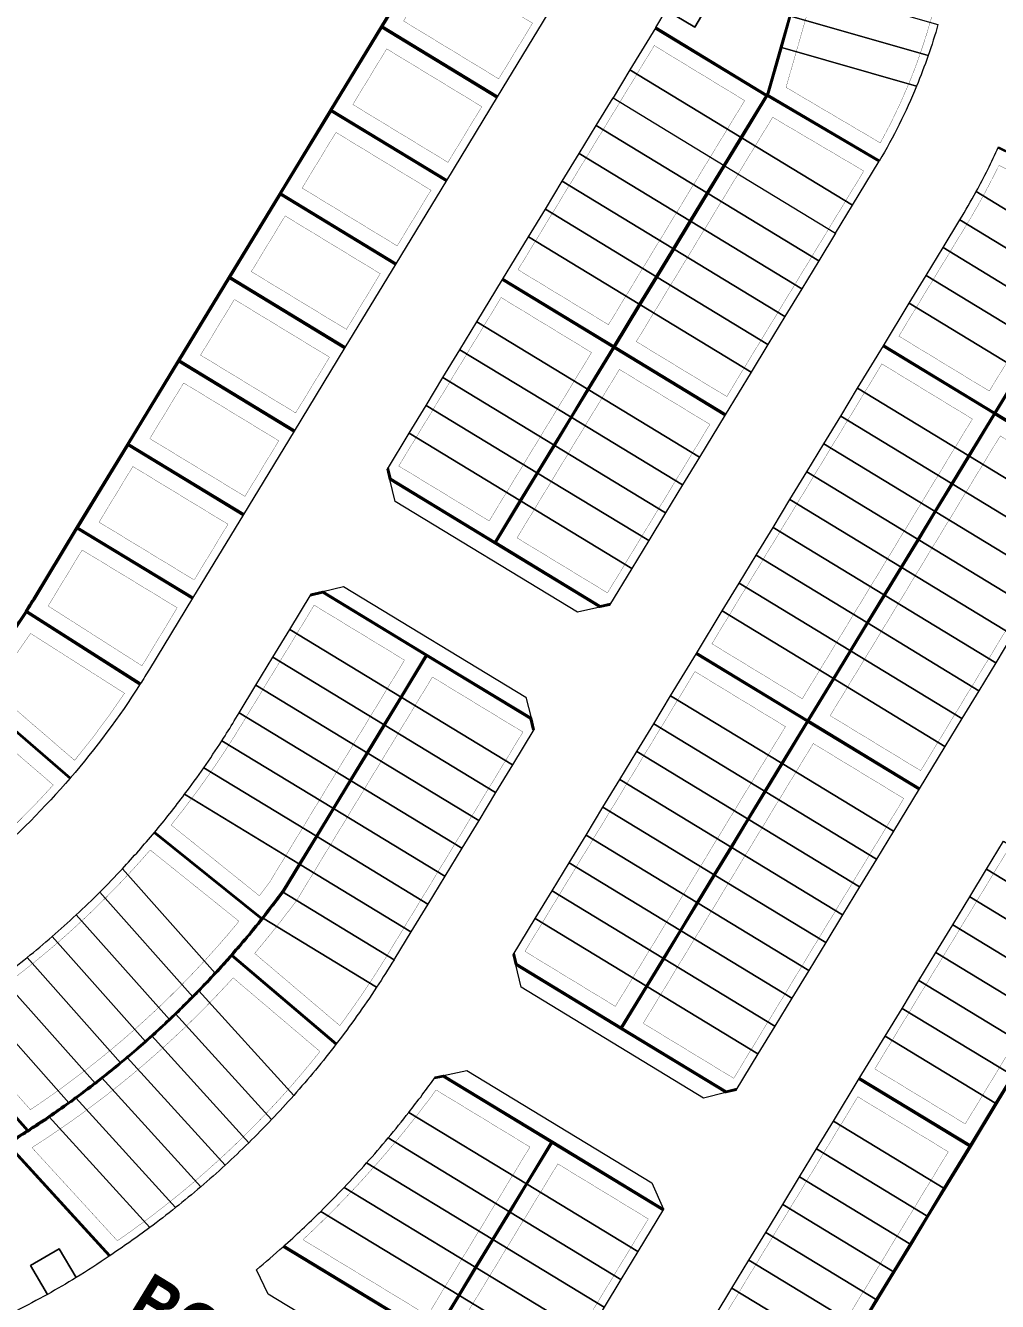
# Model space of a CAD drawing. Header units: centimetres. Extents: x -6122352 to 6876996, y -1694241 to 2592194.
# Drawn here: x 1394724 to 1573744, y -380865 to -145875 of the extents above; entities that cross this region are included whole.
import ezdxf

# ---------------------------------------------------------------- set-up
doc = ezdxf.new("R2010")
doc.units = ezdxf.units.CM
doc.header["$MEASUREMENT"] = 0
doc.linetypes.add('XR-AR-END-SETTING OUT PLAN$0$23261-XR-AR-SI-GF$0$HIDDEN', pattern=[0.375, 0.25, -0.125])
for name, color, linetype, lineweight, true_color in [('08-Compound Wall-2', 6, 'Continuous', 25, 0xff00ff), ('23585-XR-AR-DAMAC PLOT LIMITS$0$1-End units', 7, 'Continuous', 5, 0xf8991e), ('23585-XR-AR-DAMAC PLOT LIMITS$0$1-Open Space', 7, 'Continuous', 5, 0x90cf5a), ('23585-XR-AR-DAMAC PLOT LIMITS$0$1-Utility', 7, 'Continuous', 5, 0x8db1ff)]:
    doc.layers.add(name, color=color, linetype=linetype, lineweight=lineweight, true_color=true_color)
for name, color, linetype, lineweight in [('23585-XR-AR-BOUNDARY WALLS AND SETBACKS$0$A-ANNO-TEXT', 3, 'Continuous', 25), ('23585-XR-AR-DAMAC PLOT LIMITS$0$1-LV3', 231, 'Continuous', 5), ('23585-XR-AR-DAMAC PLOT LIMITS$0$1-Mid units', 41, 'Continuous', 5), ('A-ANNO-TEXT', 3, 'Continuous', 25)]:
    doc.layers.add(name, color=color, linetype=linetype, lineweight=lineweight)
for name, color, linetype in [('23585-XR-AR-BOUNDARY WALLS AND SETBACKS$0$cluster name', 2, 'Continuous'), ('23585-XR-AR-BOUNDARY WALLS AND SETBACKS$0$setback', 7, 'XR-AR-END-SETTING OUT PLAN$0$23261-XR-AR-SI-GF$0$HIDDEN'), ('@MI-REF LAYER', 7, 'Continuous')]:
    doc.layers.add(name, color=color, linetype=linetype)
doc.styles.add('23585-XR-AR-BOUNDARY WALLS AND SETBACKS$0$Arial', font='arialbd.ttf')

# ---------------------------------------------------------------- blocks, each defined once
blk = doc.blocks.new('23585-XR-AR-BOUNDARY WALLS AND SETBACKS$0$A$Cfa569a08')
at = {"layer": '23585-XR-AR-BOUNDARY WALLS AND SETBACKS$0$cluster name', "style": '23585-XR-AR-BOUNDARY WALLS AND SETBACKS$0$Arial', "width": 0.8}
blk.add_text('BORA BORA 3', height=10, rotation=16.0841, dxfattribs=at).set_placement((497628.96, 2769679.34))
blk = doc.blocks.new('23585-XR-AR-BOUNDARY WALLS AND SETBACKS')
at = {"layer": '08-Compound Wall-2'}
for points in [[(497538.66, 2769971.13), (497520.9, 2769954.93), (497525.68, 2769947.13), (497528.81, 2769942.01), (497531.94, 2769936.9), (497535.08, 2769931.78), (497538.21, 2769926.66), (497542.99, 2769918.86), (497519.98, 2769912.17)], [(497565.93, 2769925.99), (497543.13, 2769919.01), (497538.38, 2769926.77), (497535.25, 2769931.88), (497532.11, 2769937), (497528.98, 2769942.12), (497525.85, 2769947.23), (497521.16, 2769954.89), (497538.79, 2769970.98)], [(497565.99, 2769925.8), (497543.14, 2769918.81), (497545.67, 2769910.12), (497547.34, 2769904.35), (497549.02, 2769898.59), (497550.7, 2769892.83), (497552.37, 2769887.07), (497554.05, 2769881.31), (497555.72, 2769875.55), (497558.25, 2769866.86), (497581.2, 2769873.53)], [(497535.12, 2769860.13), (497558.06, 2769866.8), (497555.53, 2769875.49), (497553.86, 2769881.25), (497552.18, 2769887.01), (497550.5, 2769892.77), (497548.83, 2769898.53), (497547.15, 2769904.3), (497545.48, 2769910.06), (497542.98, 2769918.65), (497520.04, 2769911.98)], [(497656.13, 2769853.33), (497633.18, 2769846.66), (497630.65, 2769855.35), (497628.97, 2769861.11), (497627.3, 2769866.87), (497625.62, 2769872.63), (497623.95, 2769878.39), (497622.27, 2769884.15), (497620.59, 2769889.91), (497618.92, 2769895.67), (497617.24, 2769901.44), (497614.71, 2769910.12), (497637.66, 2769916.8)], [(497591.57, 2769903.39), (497614.52, 2769910.07), (497617.05, 2769901.38), (497618.73, 2769895.62), (497620.4, 2769889.86), (497622.08, 2769884.1), (497623.75, 2769878.33), (497625.43, 2769872.57), (497627.11, 2769866.81), (497628.78, 2769861.05), (497630.46, 2769855.29), (497632.99, 2769846.6), (497610.04, 2769839.92)], [(497509.68, 2769882.08), (497485.87, 2769875.16), (497480.89, 2769892.25), (497504.71, 2769899.17)], [(497485.7, 2769875), (497480.67, 2769892.29)], [(497514.71, 2769864.8), (497490.89, 2769857.87), (497485.92, 2769874.96), (497509.73, 2769881.89)], [(497669.55, 2769872.72), (497692.59, 2769879.42), (497695.15, 2769870.64), (497696.83, 2769864.88), (497698.5, 2769859.12), (497700.18, 2769853.35), (497701.86, 2769847.59), (497703.53, 2769841.83), (497705.21, 2769836.07), (497706.88, 2769830.31), (497708.56, 2769824.55), (497711.12, 2769815.76)], [(497669.61, 2769872.53), (497692.46, 2769879.18), (497694.96, 2769870.58), (497696.63, 2769864.82), (497698.31, 2769859.06), (497699.99, 2769853.3), (497701.66, 2769847.54), (497703.34, 2769841.78), (497705.02, 2769836.02), (497706.69, 2769830.25), (497708.37, 2769824.49), (497710.9, 2769815.8), (497688.04, 2769809.15)], [(497490.73, 2769857.72), (497485.7, 2769875)], [(497592.62, 2769834.28), (497591.67, 2769832.63), (497570.04, 2769826.34), (497567.54, 2769834.93), (497565.86, 2769840.69), (497564.19, 2769846.45), (497562.51, 2769852.21), (497560.84, 2769857.97), (497558.31, 2769866.66), (497581.26, 2769873.34)], [(497535.18, 2769859.94), (497558.12, 2769866.61), (497560.64, 2769857.92), (497562.32, 2769852.16), (497564, 2769846.4), (497565.67, 2769840.63), (497567.35, 2769834.87), (497569.85, 2769826.28), (497548.35, 2769820.03), (497546.49, 2769821.05)], [(497519.73, 2769847.52), (497495.92, 2769840.59), (497490.95, 2769857.68), (497514.76, 2769864.61)], [(497495.76, 2769840.44), (497490.73, 2769857.72)], [(497674.22, 2769791.14), (497673.25, 2769789.37), (497651.67, 2769783.09), (497649.17, 2769791.69), (497647.49, 2769797.45), (497645.82, 2769803.21), (497644.14, 2769808.97), (497642.47, 2769814.73), (497640.79, 2769820.49), (497639.11, 2769826.25), (497637.44, 2769832.01), (497635.76, 2769837.77), (497633.23, 2769846.46), (497656.18, 2769853.14)], [(497524.76, 2769830.23), (497500.95, 2769823.31), (497495.98, 2769840.4), (497519.79, 2769847.32)], [(497610.09, 2769839.73), (497633.04, 2769846.41), (497635.57, 2769837.72), (497637.25, 2769831.96), (497638.92, 2769826.2), (497640.6, 2769820.44), (497642.27, 2769814.67), (497643.95, 2769808.91), (497645.63, 2769803.15), (497647.3, 2769797.39), (497648.98, 2769791.63), (497651.48, 2769783.04), (497629.91, 2769776.76), (497628.13, 2769777.74)], [(497500.78, 2769823.15), (497495.76, 2769840.44)], [(497592.7, 2769834.01), (497591.8, 2769832.46), (497570, 2769826.12), (497548.33, 2769819.81), (497546.57, 2769820.78)], [(497529.79, 2769812.95), (497505.98, 2769806.02), (497501, 2769823.11), (497524.82, 2769830.04)], [(497505.81, 2769805.87), (497500.78, 2769823.15)], [(497688.1, 2769808.96), (497710.95, 2769815.61), (497713.48, 2769806.92), (497715.16, 2769801.16), (497716.83, 2769795.4), (497718.51, 2769789.64), (497720.18, 2769783.88), (497721.86, 2769778.12), (497723.54, 2769772.35), (497725.21, 2769766.59), (497726.89, 2769760.83), (497728.57, 2769755.05), (497730.25, 2769749.29), (497732.75, 2769740.7), (497709.89, 2769734.05)], [(497711.12, 2769815.76), (497713.67, 2769806.98), (497715.35, 2769801.22), (497717.02, 2769795.45), (497718.7, 2769789.69), (497720.38, 2769783.93), (497722.05, 2769778.17), (497723.73, 2769772.41), (497725.4, 2769766.65), (497727.08, 2769760.89), (497728.76, 2769755.11), (497730.44, 2769749.34), (497733, 2769740.56), (497709.95, 2769733.85)], [(497534.82, 2769795.67), (497511, 2769788.74), (497506.03, 2769805.83), (497529.85, 2769812.76)], [(497554.11, 2769794.86), (497555.18, 2769796.81), (497576.71, 2769803.07), (497598.24, 2769809.34), (497600.19, 2769808.27)], [(497510.84, 2769788.59), (497505.81, 2769805.87)], [(497539.85, 2769778.38), (497516.03, 2769771.45), (497511.06, 2769788.55), (497534.87, 2769795.47)], [(497515.87, 2769771.3), (497510.84, 2769788.59)], [(497674.3, 2769790.87), (497673.38, 2769789.2), (497651.63, 2769782.87), (497629.89, 2769776.55), (497628.21, 2769777.47)], [(497658.42, 2769759.54), (497681.46, 2769766.24)], [(497693.22, 2769725.82), (497670.28, 2769719.14), (497667.78, 2769727.74), (497666.1, 2769733.5), (497664.42, 2769739.26), (497662.75, 2769745.02), (497661.07, 2769750.78), (497658.57, 2769759.37), (497681.52, 2769766.05)], [(497635.12, 2769751.69), (497635.89, 2769752.98), (497658.42, 2769759.54)], [(497635.18, 2769751.41), (497636.02, 2769752.81), (497658.38, 2769759.32), (497660.88, 2769750.73), (497662.56, 2769744.96), (497664.23, 2769739.2), (497665.91, 2769733.44), (497667.58, 2769727.68), (497670.08, 2769719.09), (497639.17, 2769710.09)], [(497693.28, 2769725.63), (497670.24, 2769718.92), (497639.22, 2769709.9)]]:
    blk.add_lwpolyline(points, dxfattribs=at)
for points in [[(497637.61, 2769916.99), (497614.66, 2769910.32), (497612.13, 2769919.01), (497610.45, 2769924.77), (497608.78, 2769930.53), (497607.1, 2769936.29), (497605.42, 2769942.05, 0.016495), (497602.31, 2769951.16), (497625.11, 2769958.4)], [(497578.9, 2769943.76), (497601.53, 2769952.63, -0.002652), (497602.09, 2769951.19, -0.016674), (497605.23, 2769941.99), (497605.23, 2769941.98), (497606.91, 2769936.24), (497608.58, 2769930.47), (497610.26, 2769924.71), (497611.94, 2769918.95), (497614.46, 2769910.26), (497591.52, 2769903.58)], [(497618.27, 2769742.43), (497593.29, 2769739.27, 0.011997), (497592.15, 2769747.82), (497592.12, 2769748.02, 0.008395), (497591.06, 2769753.97), (497591.01, 2769754.28), (497589.41, 2769759.75), (497587.74, 2769765.51), (497586.06, 2769771.27), (497584.39, 2769777.03), (497582.71, 2769782.79), (497581.03, 2769788.55), (497579.36, 2769794.31), (497576.86, 2769802.91), (497598.22, 2769809.12), (497600.09, 2769808.09)], [(497554.19, 2769794.59), (497555.31, 2769796.64), (497576.66, 2769802.85), (497579.17, 2769794.26), (497580.84, 2769788.5), (497582.52, 2769782.74), (497584.19, 2769776.97), (497585.87, 2769771.21), (497587.55, 2769765.45), (497589.22, 2769759.69), (497590.81, 2769754.23), (497590.87, 2769753.93, -0.008395), (497591.92, 2769747.99), (497591.93, 2769747.89), (497566.93, 2769744.04)], [(497544.99, 2769760.58), (497521.04, 2769754.16, 0.005112), (497520.35, 2769756.63), (497516.09, 2769771.26), (497539.9, 2769778.19)], [(497520.87, 2769754.01, 0.005312), (497520.15, 2769756.57), (497515.87, 2769771.3)], [(497549.08, 2769739.37), (497524.45, 2769736.46, 0.035647), (497521.09, 2769753.97), (497545.04, 2769760.39)], [(497524.26, 2769736.33, 0.036047), (497520.87, 2769754.01)], [(497566.96, 2769743.84), (497591.97, 2769747.69, -0.018218), (497593.53, 2769734.7, -0.006191), (497593.85, 2769730.26, -0.002183), (497593.93, 2769728.69, -0.006172), (497594.1, 2769724.26, -0.002184), (497594.13, 2769722.69, -0.006162), (497594.15, 2769718.27, -0.002184), (497594.13, 2769716.7, -0.006164), (497594.01, 2769712.27, -0.002183), (497593.93, 2769710.7, -0.006174), (497593.66, 2769706.27, -0.002183), (497593.53, 2769704.71, -0.006195), (497593.11, 2769700.28, -0.002181), (497592.93, 2769698.72, -0.006226), (497592.35, 2769694.29, -0.006346), (497591.65, 2769689.78), (497565.42, 2769690.17)], [(497618.86, 2769685.31), (497591.04, 2769685.31, 0.006005), (497591.82, 2769689.56, 0.006606), (497592.55, 2769694.26, 0.006226), (497593.13, 2769698.7, 0.002181), (497593.31, 2769700.26, 0.006195), (497593.73, 2769704.69, 0.002183), (497593.86, 2769706.26, 0.006174), (497594.13, 2769710.69, 0.002183), (497594.21, 2769712.26, 0.006164), (497594.33, 2769716.69, 0.002184), (497594.35, 2769718.26, 0.006163), (497594.33, 2769722.7, 0.002184), (497594.3, 2769724.27, 0.006172), (497594.13, 2769728.7, 0.002183), (497594.05, 2769730.27, 0.006191), (497593.73, 2769734.71, 0.00608), (497593.31, 2769739.07), (497618.3, 2769742.23)], [(497550.08, 2769717.79), (497525.29, 2769718.45, 0.035647), (497524.48, 2769736.26), (497549.1, 2769739.17)], [(497618.86, 2769685.11), (497590.8, 2769685.11, 0.006321), (497591.62, 2769689.58), (497565.42, 2769689.97)]]:
    blk.add_lwpolyline(points, format="xyb", dxfattribs=at)
at = {"layer": '23585-XR-AR-BOUNDARY WALLS AND SETBACKS$0$setback', "ltscale": 40, "const_width": 0.05}
for points in [[(497563.61, 2769928.31), (497544.33, 2769922.41), (497540.77, 2769928.23), (497537.63, 2769933.35), (497534.5, 2769938.46), (497531.37, 2769943.58), (497528.23, 2769948.7), (497524.75, 2769954.38), (497539.65, 2769967.98, -0.025194), (497546.68, 2769959.82, -0.01388), (497550.2, 2769955.03, -0.013838), (497553.43, 2769950.07, -0.013838), (497556.38, 2769944.94, -0.013881), (497559.06, 2769939.64, -0.028566)], [(497581.4, 2769941.63), (497599.86, 2769948.86, -0.014224), (497602.45, 2769941.16), (497602.45, 2769941.16), (497604.12, 2769935.42), (497605.8, 2769929.66), (497607.48, 2769923.9), (497609.15, 2769918.14), (497610.87, 2769912.24), (497592.15, 2769906.79), (497590.43, 2769912.69), (497588.75, 2769918.46), (497587.08, 2769924.22), (497585.4, 2769929.98, 0.011839), (497583.57, 2769935.77, 0.012181)], [(497653.88, 2769855.7), (497635.15, 2769850.25), (497633.43, 2769856.16), (497631.76, 2769861.92), (497630.08, 2769867.68), (497628.41, 2769873.44), (497626.73, 2769879.2), (497625.05, 2769884.96), (497623.38, 2769890.72), (497621.7, 2769896.48), (497620.03, 2769902.25), (497618.31, 2769908.15), (497637.03, 2769913.6), (497638.75, 2769907.69), (497640.43, 2769901.93), (497642.1, 2769896.17), (497643.78, 2769890.41), (497645.45, 2769884.65), (497647.13, 2769878.89), (497648.81, 2769873.13), (497650.48, 2769867.36), (497652.16, 2769861.6, 0.000008), (497652.16, 2769861.6)], [(497590.77, 2769835.28), (497572.04, 2769829.83), (497570.33, 2769835.74), (497568.65, 2769841.5), (497566.97, 2769847.26), (497565.3, 2769853.02), (497563.62, 2769858.78), (497561.9, 2769864.69), (497580.63, 2769870.14), (497582.34, 2769864.23), (497584.02, 2769858.47), (497585.7, 2769852.71), (497587.37, 2769846.95), (497589.05, 2769841.19, 0.000139), (497589.05, 2769841.19)], [(497672.4, 2769792.04), (497653.67, 2769786.59), (497651.96, 2769792.5), (497650.28, 2769798.26), (497648.6, 2769804.02, 0.000008), (497648.6, 2769804.02), (497646.93, 2769809.78), (497645.25, 2769815.54), (497643.57, 2769821.3), (497641.9, 2769827.06), (497640.22, 2769832.82), (497638.55, 2769838.58), (497636.83, 2769844.49), (497655.55, 2769849.94), (497657.27, 2769844.03), (497658.95, 2769838.27), (497660.62, 2769832.51), (497662.3, 2769826.75), (497663.97, 2769820.99), (497665.65, 2769815.23), (497667.33, 2769809.47), (497669, 2769803.7), (497670.68, 2769797.94)], [(497629.19, 2769779.47), (497627.47, 2769785.37), (497625.79, 2769791.13), (497624.12, 2769796.89), (497622.44, 2769802.66), (497620.77, 2769808.42), (497619.09, 2769814.18), (497617.41, 2769819.94), (497615.74, 2769825.7, 0.000008), (497615.74, 2769825.7), (497614.06, 2769831.46), (497612.34, 2769837.37), (497631.07, 2769842.81), (497632.79, 2769836.91), (497634.46, 2769831.15), (497636.14, 2769825.39), (497637.81, 2769819.63), (497639.49, 2769813.86), (497641.17, 2769808.1), (497642.84, 2769802.34), (497644.52, 2769796.58), (497646.19, 2769790.82), (497647.91, 2769784.91)], [(497616.25, 2769745.09), (497595.83, 2769742.51, 0.007963), (497595.01, 2769748.27), (497594.98, 2769748.48, 0.008395), (497593.91, 2769754.52), (497593.83, 2769754.96), (497592.2, 2769760.56), (497590.52, 2769766.32), (497588.85, 2769772.08), (497587.17, 2769777.84), (497585.49, 2769783.6), (497583.82, 2769789.36), (497582.14, 2769795.12), (497580.42, 2769801.03), (497599.15, 2769806.48), (497600.87, 2769800.57), (497602.54, 2769794.81), (497604.22, 2769789.05), (497605.89, 2769783.29), (497607.57, 2769777.53), (497609.25, 2769771.77), (497610.92, 2769766), (497612.51, 2769760.54), (497612.6, 2769760.24, -0.008556), (497614.15, 2769754.5, -0.013866)], [(497555.95, 2769793.91), (497574.66, 2769799.35), (497576.38, 2769793.45), (497578.06, 2769787.69), (497579.73, 2769781.93), (497581.41, 2769776.16), (497583.08, 2769770.4), (497584.76, 2769764.64), (497586.44, 2769758.88), (497587.99, 2769753.55), (497588.02, 2769753.38, -0.004417), (497588.59, 2769750.31), (497568.01, 2769747.14, 0.008866), (497567, 2769753.07, 0.008941), (497565.77, 2769759.02, 0.008922), (497564.33, 2769764.91, 0.006383), (497563.17, 2769769.08), (497562.7, 2769770.72), (497561.02, 2769776.48), (497559.34, 2769782.24), (497557.67, 2769788)], [(497542.76, 2769762.98), (497522.96, 2769757.68), (497519.59, 2769769.26), (497539.27, 2769774.99), (497542.72, 2769763.14, -0.000265)], [(497547.22, 2769742.07), (497526.86, 2769739.66, 0.024316), (497524.51, 2769751.88), (497544.32, 2769757.19, -0.025935)], [(497636.96, 2769750.17), (497656.38, 2769755.82), (497658.09, 2769749.92), (497659.77, 2769744.15), (497661.45, 2769738.39), (497663.12, 2769732.63), (497664.8, 2769726.87), (497666.52, 2769720.97), (497640.73, 2769713.46, 0.007671), (497640.59, 2769719.45, 0.007954), (497640.25, 2769725.65, 0.0079), (497639.72, 2769731.79, 0.007854), (497639.01, 2769737.88, 0.007817), (497638.1, 2769743.91, 0.008149)], [(497617.79, 2769688.11), (497594.51, 2769688.11, 0.001338), (497594.68, 2769689.08, 0.006606), (497595.42, 2769693.85, 0.006226), (497596.01, 2769698.36, 0.002181), (497596.19, 2769699.94, 0.006195), (497596.62, 2769704.45, 0.002183), (497596.75, 2769706.04, 0.006174), (497597.03, 2769710.55, 0.002183), (497597.1, 2769712.14, 0.006164), (497597.23, 2769716.64, 0.002184), (497597.25, 2769718.24, 0.006163), (497597.23, 2769722.75, 0.002184), (497597.2, 2769724.34, 0.006172), (497597.03, 2769728.85, 0.002183), (497596.94, 2769730.44, 0.006191), (497596.62, 2769734.96, 0.002183), (497596.48, 2769736.55), (497617.29, 2769739.18, -0.013315), (497618.5, 2769730, -0.008591), (497619.01, 2769724.05, -0.008569), (497619.33, 2769718.1, -0.008557), (497619.43, 2769712.15, -0.008556), (497619.34, 2769706.2, -0.008564), (497619.04, 2769700.25, -0.008583), (497618.53, 2769694.31, -0.00897)], [(497548.63, 2769720.73), (497528.13, 2769721.27, 0.024316), (497527.56, 2769733.7), (497547.92, 2769736.11, -0.025935)]]:
    blk.add_lwpolyline(points, format="xyb", close=True, dxfattribs=at)
for points in [[(497565.37, 2769922.57), (497546.73, 2769916.87), (497548.45, 2769910.93), (497550.13, 2769905.16), (497551.8, 2769899.4), (497553.48, 2769893.64), (497555.16, 2769887.88), (497556.83, 2769882.12), (497558.51, 2769876.36), (497560.23, 2769870.45), (497578.95, 2769875.9), (497577.23, 2769881.8), (497575.56, 2769887.56), (497573.88, 2769893.33), (497572.2, 2769899.09), (497570.53, 2769904.85), (497568.85, 2769910.61), (497567.17, 2769916.37)], [(497535.75, 2769863.33), (497554.47, 2769868.77), (497552.75, 2769874.68), (497551.07, 2769880.44), (497549.4, 2769886.2), (497547.72, 2769891.96), (497546.04, 2769897.72), (497544.37, 2769903.49), (497542.69, 2769909.25), (497540.98, 2769915.15), (497522.26, 2769909.71), (497523.98, 2769903.81), (497525.66, 2769898.04), (497527.33, 2769892.28), (497529.01, 2769886.52), (497530.68, 2769880.76), (497532.36, 2769875), (497534.04, 2769869.24)], [(497593.82, 2769901.03), (497612.55, 2769906.47), (497614.26, 2769900.57), (497615.94, 2769894.81), (497617.62, 2769889.05), (497619.29, 2769883.29), (497620.97, 2769877.52), (497622.64, 2769871.76), (497624.32, 2769866), (497626, 2769860.24), (497627.67, 2769854.48), (497629.39, 2769848.57), (497610.67, 2769843.13), (497608.95, 2769849.03), (497607.27, 2769854.79), (497605.6, 2769860.55), (497603.92, 2769866.32), (497602.25, 2769872.08), (497600.57, 2769877.84), (497598.89, 2769883.6), (497597.22, 2769889.36), (497595.54, 2769895.12)], [(497507.43, 2769884.45), (497487.74, 2769878.72), (497484.39, 2769890.25), (497504.08, 2769895.97)], [(497509.1, 2769878.69), (497512.46, 2769867.17), (497492.77, 2769861.44), (497489.42, 2769872.96), (497509.1, 2769878.69)], [(497671.83, 2769870.26), (497690.55, 2769875.7), (497692.27, 2769869.8), (497693.95, 2769864.04), (497695.62, 2769858.28), (497697.3, 2769852.52), (497698.97, 2769846.76), (497700.65, 2769840.99), (497702.33, 2769835.23), (497704, 2769829.47), (497705.68, 2769823.71), (497707.4, 2769817.81), (497688.67, 2769812.36), (497686.96, 2769818.26), (497685.28, 2769824.02), (497683.6, 2769829.78), (497681.93, 2769835.55), (497680.25, 2769841.31), (497678.58, 2769847.07), (497676.9, 2769852.83), (497675.22, 2769858.59), (497673.55, 2769864.35)], [(497517.48, 2769849.88), (497497.8, 2769844.16), (497494.45, 2769855.68), (497514.13, 2769861.4)], [(497537.43, 2769857.57), (497556.14, 2769863.01), (497557.86, 2769857.11), (497559.54, 2769851.35), (497561.21, 2769845.59), (497562.89, 2769839.82), (497564.56, 2769834.06), (497566.28, 2769828.16), (497547.57, 2769822.71), (497545.85, 2769828.62), (497544.18, 2769834.38), (497542.5, 2769840.14), (497540.82, 2769845.9), (497539.15, 2769851.66)], [(497522.51, 2769832.6), (497502.83, 2769826.87), (497499.48, 2769838.39), (497519.16, 2769844.12)], [(497527.54, 2769815.31), (497507.86, 2769809.59), (497504.5, 2769821.11), (497524.19, 2769826.84)], [(497532.57, 2769798.03), (497512.88, 2769792.31), (497509.53, 2769803.83), (497529.22, 2769809.55)], [(497537.6, 2769780.75), (497517.91, 2769775.02), (497514.56, 2769786.54), (497534.24, 2769792.27)], [(497691, 2769728.09), (497672.28, 2769722.64), (497670.56, 2769728.55), (497668.88, 2769734.31), (497667.21, 2769740.07), (497665.53, 2769745.83), (497663.86, 2769751.59), (497662.14, 2769757.5), (497680.86, 2769762.94), (497682.58, 2769757.04), (497684.26, 2769751.28), (497685.93, 2769745.52), (497687.61, 2769739.76), (497689.28, 2769733.99)]]:
    blk.add_lwpolyline(points, close=True, dxfattribs=at)
blk.add_lwpolyline([(497703.8, 2769760.36), (497702.12, 2769766.12), (497700.44, 2769771.88), (497698.77, 2769777.64), (497697.09, 2769783.41), (497695.42, 2769789.17), (497693.74, 2769794.93), (497692.07, 2769800.69), (497690.35, 2769806.6), (497709.07, 2769812.04), (497710.79, 2769806.14), (497712.47, 2769800.38), (497714.14, 2769794.62), (497715.82, 2769788.86), (497717.5, 2769783.09), (497719.17, 2769777.33)], dxfattribs=at)
blk.add_lwpolyline([(497569.11, 2769704.95, 0.008933), (497569.59, 2769710.99, 0.008917), (497569.87, 2769717.04, 0.008913), (497569.92, 2769723.1, 0.008921), (497569.76, 2769729.15, 0.00894), (497569.39, 2769735.21, 0.008844), (497568.8, 2769741.19), (497589.53, 2769744.38, -0.01413), (497590.64, 2769734.46, -0.006191), (497590.95, 2769730.09, -0.002183), (497591.04, 2769728.55, -0.006172), (497591.2, 2769724.19, -0.002184), (497591.24, 2769722.65, -0.006162), (497591.25, 2769718.29, -0.002184), (497591.24, 2769716.75, -0.006164), (497591.11, 2769712.39, -0.002183), (497591.04, 2769710.85, -0.006174), (497590.77, 2769706.49, -0.002183), (497590.64, 2769704.95, -0.006195), (497590.22, 2769700.59, -0.002181), (497590.05, 2769699.06, -0.006226), (497589.48, 2769694.7, -0.002973), (497589.17, 2769692.62), (497567.48, 2769692.94, 0.008876)], format="xyb", dxfattribs=at)
at = {"layer": '23585-XR-AR-BOUNDARY WALLS AND SETBACKS$0$A-ANNO-TEXT'}
blk.add_blockref('23585-XR-AR-BOUNDARY WALLS AND SETBACKS$0$A$Cfa569a08', (0, 0), dxfattribs=at)
blk = doc.blocks.new('A$C9d9485f6')
at = {"layer": 'A-ANNO-TEXT', "rotation": 312.4881850805905}
blk.add_blockref('23585-XR-AR-BOUNDARY WALLS AND SETBACKS', (-2377088.53, -1504219.25), dxfattribs=at)
blk = doc.blocks.new('23585-XR-AR-DAMAC PLOT LIMITS')
at = {"layer": '23585-XR-AR-DAMAC PLOT LIMITS$0$1-End units', "color": 251, "true_color": 0x636466}
for points in [[(497602.18, 2769951.23, -0.016675), (497605.32, 2769942.02), (497605.33, 2769942), (497582.15, 2769935.28, 0.018117), (497578.86, 2769943.85), (497601.59, 2769952.76, -0.002824)], [(497565.96, 2769925.89), (497543.01, 2769918.87), (497542.99, 2769918.86), (497538.21, 2769926.66), (497560.41, 2769940.28, -0.035586)], [(497590.91, 2769754.25), (497590.97, 2769753.95, -0.008395), (497592.02, 2769748.01), (497592.05, 2769747.81), (497566.95, 2769743.94, 0.013328), (497565.52, 2769752.8), (497589.32, 2769759.72)], [(497660.98, 2769750.75), (497636.62, 2769743.67, 0.010544), (497635.12, 2769751.69), (497635.89, 2769752.98), (497658.42, 2769759.54)], [(497618.29, 2769742.33), (497593.2, 2769739.16, 0.012139), (497592.05, 2769747.81), (497592.02, 2769748.01), (497615.61, 2769754.87, -0.018292)], [(497593.63, 2769734.71), (497567.89, 2769735.09, 0.013219), (497566.95, 2769743.94), (497592.05, 2769747.81, -0.018357)], [(497619.99, 2769730.15), (497593.95, 2769730.27, 0.006191), (497593.63, 2769734.71, 0.006217), (497593.2, 2769739.16), (497618.29, 2769742.33, -0.017529)], [(497670.24, 2769718.92), (497639.22, 2769709.9, 0.012256), (497639.09, 2769719.39), (497667.68, 2769727.71)], [(497593.03, 2769698.71, -0.006226), (497592.45, 2769694.27, -0.006606), (497591.72, 2769689.58), (497565.42, 2769689.97, 0.013742), (497566.91, 2769699.1)], [(497620.03, 2769694.15, -0.012997), (497618.86, 2769685.11), (497590.9, 2769685.11, 0.006315), (497591.72, 2769689.58, 0.006606), (497592.45, 2769694.27)]]:
    blk.add_lwpolyline(points, format="xyb", close=True, dxfattribs=at)
for points in [[(497565.96, 2769925.89), (497543.02, 2769918.87), (497545.57, 2769910.09), (497568.61, 2769916.79)], [(497637.63, 2769916.9), (497614.6, 2769910.2), (497614.59, 2769910.19), (497612.03, 2769918.98), (497612.05, 2769918.98), (497635.08, 2769925.68)], [(497543.02, 2769918.87), (497542.99, 2769918.86), (497519.98, 2769912.17), (497522.54, 2769903.39), (497545.57, 2769910.09)], [(497614.59, 2769910.19), (497591.54, 2769903.49), (497588.99, 2769912.28), (497612.03, 2769918.98)], [(497640.19, 2769908.11), (497617.14, 2769901.41), (497614.59, 2769910.19), (497614.6, 2769910.2), (497637.63, 2769916.9)], [(497617.14, 2769901.41), (497594.1, 2769894.7), (497591.54, 2769903.49), (497614.59, 2769910.19)], [(497581.23, 2769873.44), (497558.18, 2769866.73), (497555.63, 2769875.52), (497578.67, 2769882.22)], [(497555.63, 2769875.52), (497558.18, 2769866.73), (497535.15, 2769860.03), (497532.6, 2769868.82)], [(497581.23, 2769873.44), (497583.78, 2769864.65), (497560.74, 2769857.95), (497558.18, 2769866.73)], [(497558.18, 2769866.73), (497560.74, 2769857.95), (497537.71, 2769851.25), (497535.15, 2769860.03)], [(497656.15, 2769853.24), (497633.11, 2769846.53), (497630.55, 2769855.32), (497653.6, 2769862.02)], [(497633.11, 2769846.53), (497610.07, 2769839.83), (497607.51, 2769848.61), (497630.55, 2769855.32)], [(497658.71, 2769844.45), (497635.67, 2769837.75), (497633.11, 2769846.53), (497656.15, 2769853.24)], [(497635.67, 2769837.75), (497612.62, 2769831.04), (497610.07, 2769839.83), (497633.11, 2769846.53)], [(497592.7, 2769834.01), (497591.8, 2769832.46), (497570, 2769826.12), (497567.44, 2769834.9), (497590.49, 2769841.61)], [(497567.44, 2769834.9), (497570, 2769826.12), (497548.33, 2769819.81), (497546.57, 2769820.78), (497544.41, 2769828.2)], [(497711.12, 2769815.76), (497688.07, 2769809.06), (497685.52, 2769817.84), (497708.56, 2769824.55)], [(497711.12, 2769815.76), (497713.67, 2769806.98), (497690.63, 2769800.27), (497688.07, 2769809.06)], [(497600.19, 2769808.27), (497602.31, 2769800.99), (497579.26, 2769794.29), (497576.71, 2769803.07), (497598.24, 2769809.34)], [(497576.71, 2769803.07), (497579.26, 2769794.29), (497556.23, 2769787.58), (497554.11, 2769794.86), (497555.18, 2769796.81)], [(497674.3, 2769790.87), (497673.38, 2769789.2), (497651.63, 2769782.87), (497649.07, 2769791.66), (497672.12, 2769798.36)], [(497651.63, 2769782.87), (497629.89, 2769776.55), (497628.21, 2769777.47), (497626.03, 2769784.95), (497649.07, 2769791.66)], [(497684.02, 2769757.46), (497660.98, 2769750.75), (497658.42, 2769759.54), (497681.46, 2769766.24)], [(497690.72, 2769734.41), (497693.28, 2769725.63), (497670.24, 2769718.92), (497667.68, 2769727.71)]]:
    blk.add_lwpolyline(points, close=True, dxfattribs=at)
at = {"layer": '23585-XR-AR-DAMAC PLOT LIMITS$0$1-LV3', "color": 251, "true_color": 0x636466}
for points in [[(497504.68, 2769899.27), (497509.71, 2769881.99), (497485.7, 2769875), (497480.67, 2769892.29)], [(497509.71, 2769881.99), (497514.73, 2769864.7), (497490.73, 2769857.72), (497485.7, 2769875)], [(497514.73, 2769864.7), (497519.76, 2769847.42), (497495.76, 2769840.44), (497490.73, 2769857.72)], [(497519.76, 2769847.42), (497524.79, 2769830.14), (497500.78, 2769823.15), (497495.76, 2769840.44)], [(497524.79, 2769830.14), (497529.82, 2769812.85), (497505.81, 2769805.87), (497500.78, 2769823.15)], [(497529.82, 2769812.85), (497534.85, 2769795.57), (497510.84, 2769788.59), (497505.81, 2769805.87)], [(497534.85, 2769795.57), (497539.87, 2769778.29), (497515.87, 2769771.3), (497510.84, 2769788.59)]]:
    blk.add_lwpolyline(points, close=True, dxfattribs=at)
for points in [[(497545.02, 2769760.48), (497520.87, 2769754.01, 0.005312), (497520.15, 2769756.57), (497515.87, 2769771.3), (497539.87, 2769778.29), (497544.16, 2769763.55, -0.005316)], [(497549.09, 2769739.27), (497524.26, 2769736.33, 0.036047), (497520.87, 2769754.01), (497545.02, 2769760.48, -0.036046)], [(497550.08, 2769717.69), (497525.09, 2769718.35, 0.036047), (497524.26, 2769736.33), (497549.09, 2769739.27, -0.036046)]]:
    blk.add_lwpolyline(points, format="xyb", close=True, dxfattribs=at)
at = {"layer": '23585-XR-AR-DAMAC PLOT LIMITS$0$1-Mid units', "color": 251, "true_color": 0x636466}
for points in [[(497557.7, 2769945.65), (497535.08, 2769931.78), (497531.94, 2769936.9), (497554.71, 2769950.86, -0.013838)], [(497560.41, 2769940.28), (497538.21, 2769926.66), (497535.08, 2769931.78), (497557.7, 2769945.65, -0.013881)], [(497607, 2769936.26), (497583.96, 2769929.56, 0.011839), (497582.15, 2769935.28), (497605.33, 2769942)], [(497585.97, 2769771.24), (497562.88, 2769764.52, 0.006383), (497561.73, 2769768.67), (497561.25, 2769770.3), (497584.29, 2769777)], [(497587.64, 2769765.48), (497564.3, 2769758.69, 0.008922), (497562.88, 2769764.52), (497585.97, 2769771.24)], [(497589.32, 2769759.72), (497565.52, 2769752.8, 0.008941), (497564.3, 2769758.69), (497587.64, 2769765.48)], [(497615.61, 2769754.87), (497592.02, 2769748.01, 0.008395), (497590.97, 2769753.95), (497614.04, 2769760.66, -0.008556)], [(497662.65, 2769744.99), (497637.52, 2769737.68, 0.007817), (497636.62, 2769743.67), (497660.98, 2769750.75)], [(497664.33, 2769739.23), (497638.23, 2769731.64, 0.007854), (497637.52, 2769737.68), (497662.65, 2769744.99)], [(497666, 2769733.47), (497638.76, 2769725.54, 0.0079), (497638.23, 2769731.64), (497664.33, 2769739.23)], [(497593.63, 2769734.71, -0.006191), (497593.95, 2769730.27, -0.002183), (497594.03, 2769728.7), (497568.27, 2769729.09, 0.00894), (497567.89, 2769735.09)], [(497667.68, 2769727.71), (497639.09, 2769719.39, 0.007954), (497638.76, 2769725.54), (497666, 2769733.47)], [(497619.99, 2769730.15, -0.008591), (497620.51, 2769724.15), (497594.2, 2769724.27, 0.006172), (497594.03, 2769728.7, 0.002183), (497593.95, 2769730.27)], [(497594.03, 2769728.7, -0.006172), (497594.2, 2769724.27, -0.002184), (497594.23, 2769722.7), (497568.42, 2769723.08, 0.008921), (497568.27, 2769729.09)], [(497594.23, 2769722.7, -0.006162), (497594.25, 2769718.27, -0.002184), (497594.23, 2769716.7), (497568.37, 2769717.08, 0.008913), (497568.42, 2769723.08)], [(497620.51, 2769724.15, -0.008569), (497620.82, 2769718.15), (497594.25, 2769718.27, 0.006163), (497594.23, 2769722.7, 0.002184), (497594.2, 2769724.27)], [(497620.82, 2769718.15, -0.008557), (497620.93, 2769712.15), (497594.11, 2769712.27, 0.006164), (497594.23, 2769716.7, 0.002184), (497594.25, 2769718.27)], [(497594.23, 2769716.7, -0.006164), (497594.11, 2769712.27, -0.002183), (497594.03, 2769710.7), (497568.1, 2769711.09, 0.008917), (497568.37, 2769717.08)], [(497594.03, 2769710.7, -0.006174), (497593.76, 2769706.27, -0.002183), (497593.63, 2769704.7), (497567.61, 2769705.09, 0.008933), (497568.1, 2769711.09)], [(497620.93, 2769712.15, -0.008556), (497620.84, 2769706.15), (497593.76, 2769706.27, 0.006174), (497594.03, 2769710.7, 0.002183), (497594.11, 2769712.27)], [(497593.63, 2769704.7, -0.006195), (497593.21, 2769700.27, -0.002181), (497593.03, 2769698.71), (497566.91, 2769699.1, 0.00896), (497567.61, 2769705.09)], [(497620.84, 2769706.15, -0.008564), (497620.53, 2769700.15), (497593.21, 2769700.27, 0.006195), (497593.63, 2769704.7, 0.002183), (497593.76, 2769706.27)], [(497620.53, 2769700.15, -0.008583), (497620.03, 2769694.15), (497592.45, 2769694.27, 0.006226), (497593.03, 2769698.71, 0.002181), (497593.21, 2769700.27)]]:
    blk.add_lwpolyline(points, format="xyb", close=True, dxfattribs=at)
for points in [[(497608.68, 2769930.5), (497585.64, 2769923.8), (497583.96, 2769929.56), (497607, 2769936.26)], [(497610.36, 2769924.74), (497587.31, 2769918.04), (497585.64, 2769923.8), (497608.68, 2769930.5)], [(497612.03, 2769918.98), (497588.99, 2769912.28), (497587.31, 2769918.04), (497610.36, 2769924.74)], [(497570.29, 2769911.03), (497568.61, 2769916.79), (497545.57, 2769910.09), (497547.25, 2769904.32)], [(497571.97, 2769905.27), (497548.92, 2769898.56), (497547.25, 2769904.32), (497570.29, 2769911.03)], [(497545.57, 2769910.09), (497522.54, 2769903.39), (497524.22, 2769897.62), (497547.25, 2769904.32)], [(497641.87, 2769902.35), (497618.82, 2769895.65), (497617.14, 2769901.41), (497640.19, 2769908.11)], [(497548.92, 2769898.56), (497525.89, 2769891.86), (497524.22, 2769897.62), (497547.25, 2769904.32)], [(497573.64, 2769899.51), (497550.6, 2769892.8), (497548.92, 2769898.56), (497571.97, 2769905.27)], [(497618.82, 2769895.65), (497595.78, 2769888.94), (497594.1, 2769894.7), (497617.14, 2769901.41)], [(497643.54, 2769896.59), (497620.5, 2769889.88), (497618.82, 2769895.65), (497641.87, 2769902.35)], [(497573.64, 2769899.51), (497575.32, 2769893.74), (497552.28, 2769887.04), (497550.6, 2769892.8)], [(497550.6, 2769892.8), (497527.57, 2769886.1), (497525.89, 2769891.86), (497548.92, 2769898.56)], [(497620.5, 2769889.88), (497597.45, 2769883.18), (497595.78, 2769888.94), (497618.82, 2769895.65)], [(497645.22, 2769890.83), (497622.17, 2769884.12), (497620.5, 2769889.88), (497643.54, 2769896.59)], [(497550.6, 2769892.8), (497552.28, 2769887.04), (497529.24, 2769880.34), (497527.57, 2769886.1)], [(497575.32, 2769893.74), (497577, 2769887.98), (497553.95, 2769881.28), (497552.28, 2769887.04)], [(497622.17, 2769884.12), (497599.13, 2769877.42), (497597.45, 2769883.18), (497620.5, 2769889.88)], [(497646.89, 2769885.07), (497623.85, 2769878.36), (497622.17, 2769884.12), (497645.22, 2769890.83)], [(497578.67, 2769882.22), (497555.63, 2769875.52), (497553.95, 2769881.28), (497577, 2769887.98)], [(497552.28, 2769887.04), (497553.95, 2769881.28), (497530.92, 2769874.58), (497529.24, 2769880.34)], [(497648.57, 2769879.31), (497625.53, 2769872.6), (497623.85, 2769878.36), (497646.89, 2769885.07)], [(497623.85, 2769878.36), (497600.8, 2769871.66), (497599.13, 2769877.42), (497622.17, 2769884.12)], [(497555.63, 2769875.52), (497532.6, 2769868.82), (497530.92, 2769874.58), (497553.95, 2769881.28)], [(497625.53, 2769872.6), (497602.48, 2769865.9), (497600.8, 2769871.66), (497623.85, 2769878.36)], [(497650.25, 2769873.54), (497627.2, 2769866.84), (497625.53, 2769872.6), (497648.57, 2769879.31)], [(497651.92, 2769867.78), (497628.88, 2769861.08), (497627.2, 2769866.84), (497650.25, 2769873.54)], [(497627.2, 2769866.84), (497604.16, 2769860.14), (497602.48, 2769865.9), (497625.53, 2769872.6)], [(497628.88, 2769861.08), (497605.83, 2769854.37), (497604.16, 2769860.14), (497627.2, 2769866.84)], [(497653.6, 2769862.02), (497630.55, 2769855.32), (497628.88, 2769861.08), (497651.92, 2769867.78)], [(497585.46, 2769858.89), (497562.42, 2769852.19), (497560.74, 2769857.95), (497583.78, 2769864.65)], [(497698.5, 2769859.12), (497675.46, 2769852.41), (497673.78, 2769858.17), (497696.83, 2769864.88)], [(497630.55, 2769855.32), (497607.51, 2769848.61), (497605.83, 2769854.37), (497628.88, 2769861.08)], [(497700.18, 2769853.35), (497677.13, 2769846.65), (497675.46, 2769852.41), (497698.5, 2769859.12)], [(497560.74, 2769857.95), (497562.42, 2769852.19), (497539.38, 2769845.48), (497537.71, 2769851.25)], [(497587.14, 2769853.13), (497564.09, 2769846.42), (497562.42, 2769852.19), (497585.46, 2769858.89)], [(497562.42, 2769852.19), (497564.09, 2769846.42), (497541.06, 2769839.72), (497539.38, 2769845.48)], [(497588.81, 2769847.37), (497565.77, 2769840.66), (497564.09, 2769846.42), (497587.14, 2769853.13)], [(497701.86, 2769847.59), (497678.81, 2769840.89), (497677.13, 2769846.65), (497700.18, 2769853.35)], [(497590.49, 2769841.61), (497567.44, 2769834.9), (497565.77, 2769840.66), (497588.81, 2769847.37)], [(497703.53, 2769841.83), (497680.49, 2769835.13), (497678.81, 2769840.89), (497701.86, 2769847.59)], [(497564.09, 2769846.42), (497565.77, 2769840.66), (497542.74, 2769833.96), (497541.06, 2769839.72)], [(497660.39, 2769838.69), (497637.34, 2769831.99), (497635.67, 2769837.75), (497658.71, 2769844.45)], [(497565.77, 2769840.66), (497567.44, 2769834.9), (497544.41, 2769828.2), (497542.74, 2769833.96)], [(497705.21, 2769836.07), (497682.16, 2769829.37), (497680.49, 2769835.13), (497703.53, 2769841.83)], [(497662.06, 2769832.93), (497639.02, 2769826.22), (497637.34, 2769831.99), (497660.39, 2769838.69)], [(497637.34, 2769831.99), (497614.3, 2769825.28), (497612.62, 2769831.04), (497635.67, 2769837.75)], [(497706.88, 2769830.31), (497683.84, 2769823.6), (497682.16, 2769829.37), (497705.21, 2769836.07)], [(497639.02, 2769826.22), (497615.97, 2769819.52), (497614.3, 2769825.28), (497637.34, 2769831.99)], [(497663.74, 2769827.17), (497640.69, 2769820.46), (497639.02, 2769826.22), (497662.06, 2769832.93)], [(497708.56, 2769824.55), (497685.52, 2769817.84), (497683.84, 2769823.6), (497706.88, 2769830.31)], [(497640.69, 2769820.46), (497617.65, 2769813.76), (497615.97, 2769819.52), (497639.02, 2769826.22)], [(497665.41, 2769821.41), (497642.37, 2769814.7), (497640.69, 2769820.46), (497663.74, 2769827.17)], [(497642.37, 2769814.7), (497619.33, 2769808), (497617.65, 2769813.76), (497640.69, 2769820.46)], [(497667.09, 2769815.65), (497644.05, 2769808.94), (497642.37, 2769814.7), (497665.41, 2769821.41)], [(497644.05, 2769808.94), (497621, 2769802.24), (497619.33, 2769808), (497642.37, 2769814.7)], [(497668.77, 2769809.88), (497645.72, 2769803.18), (497644.05, 2769808.94), (497667.09, 2769815.65)], [(497670.44, 2769804.12), (497647.4, 2769797.42), (497645.72, 2769803.18), (497668.77, 2769809.88)], [(497645.72, 2769803.18), (497622.68, 2769796.48), (497621, 2769802.24), (497644.05, 2769808.94)], [(497715.35, 2769801.22), (497692.3, 2769794.51), (497690.63, 2769800.27), (497713.67, 2769806.98)], [(497647.4, 2769797.42), (497624.35, 2769790.71), (497622.68, 2769796.48), (497645.72, 2769803.18)], [(497672.12, 2769798.36), (497649.07, 2769791.66), (497647.4, 2769797.42), (497670.44, 2769804.12)], [(497603.98, 2769795.23), (497580.94, 2769788.52), (497579.26, 2769794.29), (497602.31, 2769800.99)], [(497717.02, 2769795.45), (497693.97, 2769788.75), (497692.3, 2769794.51), (497715.35, 2769801.22)], [(497649.07, 2769791.66), (497626.03, 2769784.95), (497624.35, 2769790.71), (497647.4, 2769797.42)], [(497579.26, 2769794.29), (497580.94, 2769788.52), (497557.9, 2769781.82), (497556.23, 2769787.58)], [(497605.66, 2769789.47), (497582.61, 2769782.76), (497580.94, 2769788.52), (497603.98, 2769795.23)], [(497718.7, 2769789.69), (497695.65, 2769782.99), (497693.97, 2769788.75), (497717.02, 2769795.45)], [(497607.33, 2769783.71), (497584.29, 2769777), (497582.61, 2769782.76), (497605.66, 2769789.47)], [(497720.38, 2769783.93), (497697.33, 2769777.23), (497695.65, 2769782.99), (497718.7, 2769789.69)], [(497580.94, 2769788.52), (497582.61, 2769782.76), (497559.58, 2769776.06), (497557.9, 2769781.82)], [(497722.05, 2769778.17), (497699, 2769771.46), (497697.33, 2769777.23), (497720.38, 2769783.93)], [(497584.29, 2769777), (497561.25, 2769770.3), (497559.58, 2769776.06), (497582.61, 2769782.76)], [(497609.01, 2769777.95), (497585.97, 2769771.24), (497584.29, 2769777), (497607.33, 2769783.71)], [(497610.69, 2769772.18), (497587.64, 2769765.48), (497585.97, 2769771.24), (497609.01, 2769777.95)], [(497723.73, 2769772.41), (497700.68, 2769765.7), (497699, 2769771.46), (497722.05, 2769778.17)], [(497612.36, 2769766.42), (497589.32, 2769759.72), (497587.64, 2769765.48), (497610.69, 2769772.18)], [(497725.4, 2769766.65), (497702.36, 2769759.94), (497700.68, 2769765.7), (497723.73, 2769772.41)], [(497614.04, 2769760.66), (497590.97, 2769753.95), (497590.91, 2769754.25), (497589.32, 2769759.72), (497612.36, 2769766.42), (497613.95, 2769760.96)], [(497685.7, 2769751.7), (497662.65, 2769744.99), (497660.98, 2769750.75), (497684.02, 2769757.46)], [(497687.37, 2769745.94), (497664.33, 2769739.23), (497662.65, 2769744.99), (497685.7, 2769751.7)], [(497689.05, 2769740.17), (497666, 2769733.47), (497664.33, 2769739.23), (497687.37, 2769745.94)], [(497690.72, 2769734.41), (497667.68, 2769727.71), (497666, 2769733.47), (497689.05, 2769740.17)]]:
    blk.add_lwpolyline(points, close=True, dxfattribs=at)
at = {"layer": '23585-XR-AR-DAMAC PLOT LIMITS$0$1-Open Space', "color": 251, "true_color": 0x636466}
blk.add_lwpolyline([(497480.67, 2769892.29), (497485.7, 2769875), (497490.73, 2769857.72), (497495.76, 2769840.44), (497500.78, 2769823.15), (497505.81, 2769805.87), (497510.84, 2769788.59), (497515.87, 2769771.3), (497520.15, 2769756.57, -0.005312), (497520.87, 2769754.01, -0.036047), (497524.26, 2769736.33, -0.036047)], format="xyb", dxfattribs=at)
for points in [[(497538.66, 2769971.13), (497520.9, 2769954.93), (497525.68, 2769947.13), (497528.81, 2769942.01), (497531.94, 2769936.9), (497535.08, 2769931.78), (497538.21, 2769926.66), (497542.99, 2769918.86), (497519.98, 2769912.17), (497518.95, 2769915.7), (497524.79, 2769917.5), (497523, 2769923.33), (497517.06, 2769921.5, 0.099091), (497499.09, 2769951.07, -0.25631), (497496.93, 2769959.8, 0.007239), (497499.47, 2769969.96), (497506.97, 2769964.57), (497514.45, 2769959.18), (497530.15, 2769978.73, -0.026298)], [(497694.06, 2769722.95), (497688.2, 2769721.25), (497689.91, 2769715.39), (497643.78, 2769701.97), (497639.04, 2769703.4, 0.008399), (497639.22, 2769709.9), (497670.24, 2769718.92), (497693.28, 2769725.63)], [(497591.72, 2769689.58, -0.006315), (497590.9, 2769685.11), (497618.86, 2769685.11, -0.012882), (497617.66, 2769677.92), (497611.61, 2769679.2), (497610.34, 2769673.24), (497616.37, 2769671.95, -0.01142), (497614.72, 2769665.7), (497589.2, 2769677.37, -0.006975), (497587.96, 2769672.52), (497563.25, 2769680.22, 0.003698), (497563.84, 2769682.64), (497569.93, 2769681.3), (497571.24, 2769687.26), (497565.15, 2769688.6, 0.002084), (497565.42, 2769689.97)]]:
    blk.add_lwpolyline(points, format="xyb", close=True, dxfattribs=at)
for points in [[(497589.69, 2769828.8), (497551.95, 2769817.82), (497548.33, 2769819.81), (497570, 2769826.12), (497591.8, 2769832.46)], [(497598.24, 2769809.34), (497576.71, 2769803.07), (497555.18, 2769796.81), (497557.07, 2769800.25), (497594.8, 2769811.23)], [(497671.34, 2769785.48), (497633.61, 2769774.5), (497629.89, 2769776.55), (497651.63, 2769782.87), (497673.38, 2769789.2)], [(497658.42, 2769759.54), (497635.89, 2769752.98), (497638.16, 2769756.77), (497676.45, 2769767.91), (497681.45, 2769766.25), (497681.46, 2769766.24)]]:
    blk.add_lwpolyline(points, close=True, dxfattribs=at)
at = {"layer": '23585-XR-AR-DAMAC PLOT LIMITS$0$1-Utility', "color": 251, "true_color": 0x636466}
for points in [[(497518.95, 2769915.7), (497518.86, 2769916.01, 0.016411), (497517.06, 2769921.5), (497523, 2769923.33), (497524.79, 2769917.5)], [(497617.66, 2769677.92, -0.010768), (497616.37, 2769671.95), (497610.34, 2769673.24), (497611.61, 2769679.2)]]:
    blk.add_lwpolyline(points, format="xyb", close=True, dxfattribs=at)
blk = doc.blocks.new('A$Cf093b529')
at = {"layer": 'A-ANNO-TEXT'}
blk.add_blockref('23585-XR-AR-DAMAC PLOT LIMITS', (-495391.99, -2768603.44), dxfattribs=at)

msp = doc.modelspace()

# ---------------------------------------------------------------- block references
at = {"layer": '@MI-REF LAYER', "xscale": 1000, "yscale": 1000, "zscale": 1000}
msp.add_blockref('A$C9d9485f6', (-23958.95046, 48155.57226), dxfattribs=at)
at = {"layer": '@MI-REF LAYER', "xscale": 1000, "yscale": 1000, "zscale": 1000, "rotation": 312.4882903633292}
msp.add_blockref('A$Cf093b529', (-891608.73293, 539022.72011), dxfattribs=at)

doc.saveas('drawing.dxf')
